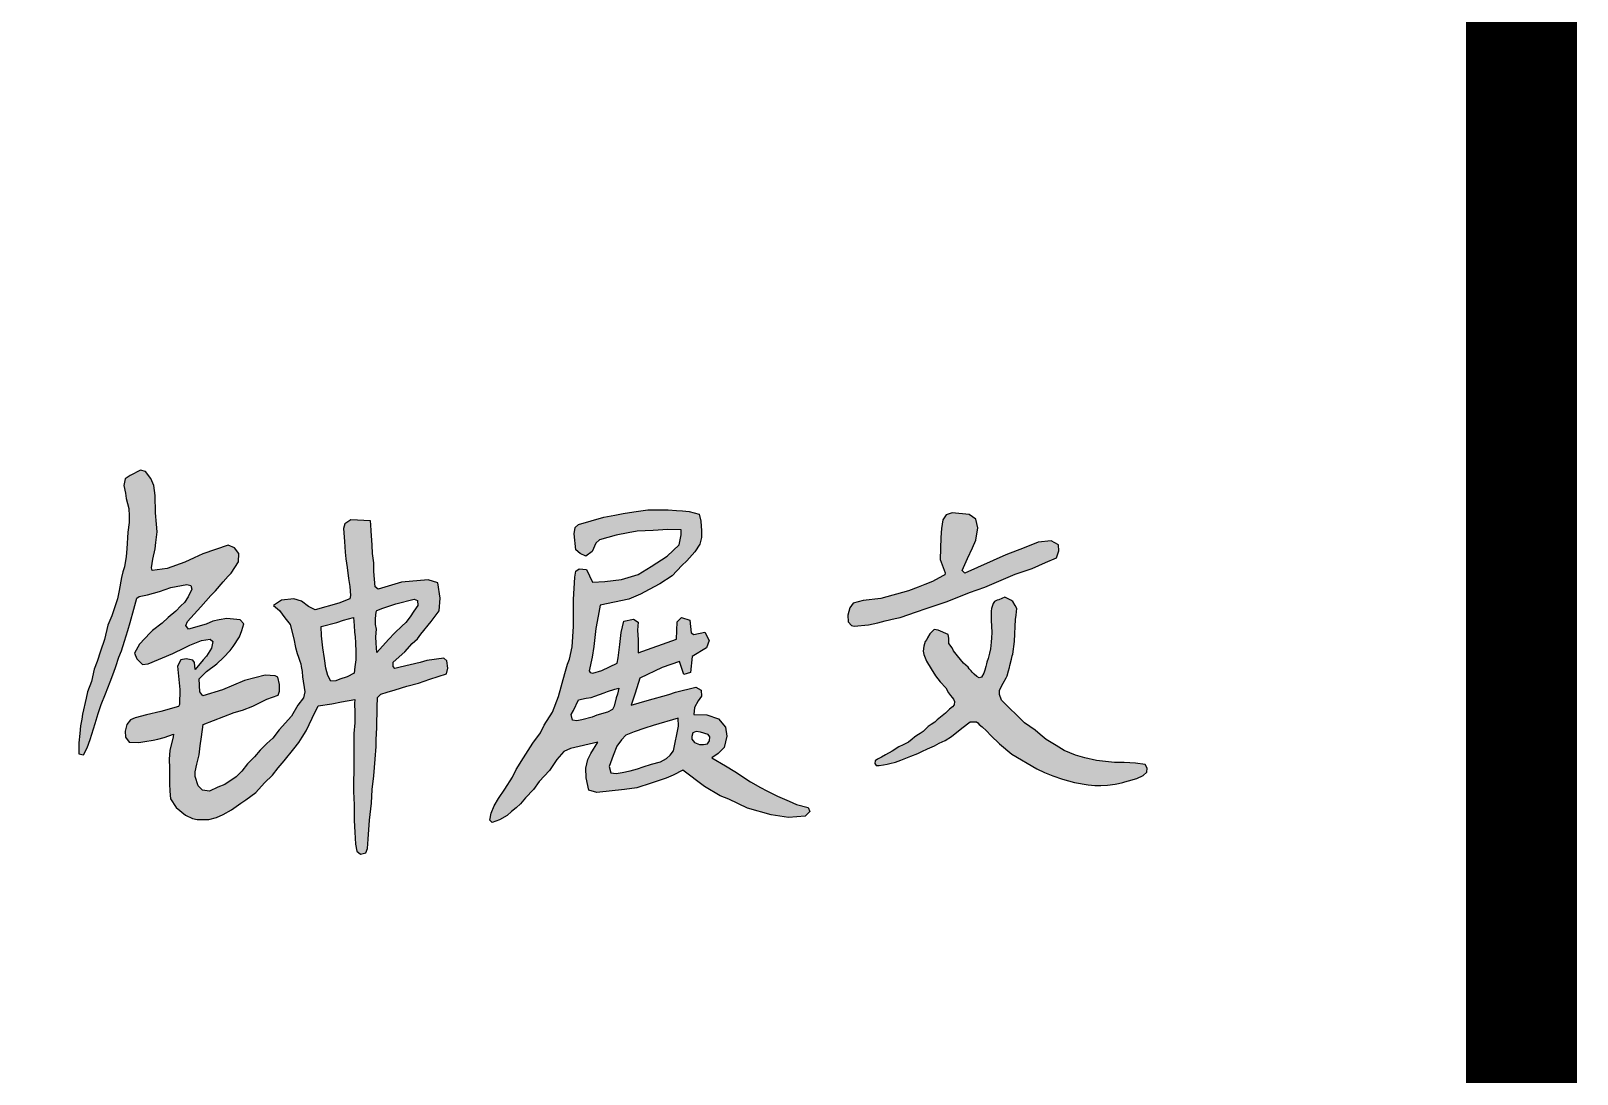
# Model space of a CAD drawing. Extents: x 2246048 to 2442613, y -66234 to 220766.
# Drawn here: x 2390972 to 2392363, y -47445 to -46507 of the extents above; entities that cross this region are included whole.
import ezdxf

# ---------------------------------------------------------------- set-up
doc = ezdxf.new("R2010")
doc.units = 0
doc.header["$LTSCALE"] = 1000
doc.header["$MEASUREMENT"] = 0
doc.layers.add('J-图框线', color=4, linetype='Continuous')
doc.layers.add('J-姓名', color=2, linetype='Continuous')

# ---------------------------------------------------------------- blocks, each defined once
blk = doc.blocks.new('32113213213')
at = {"layer": 'J-姓名'}
h = blk.add_hatch(color=256, dxfattribs=at)
h.paths.add_polyline_path([(436, -718.6), (441, -742.1), (445.2, -757.8), (449.2, -767.3), (451.9, -778), (454.8, -785.3), (455.9, -792.5), (458.2, -806.1), (459.7, -820.1), (465.9, -860), (462, -875.4), (447.2, -895.8), (430.2, -925.1), (397, -960.9), (380, -983.3), (364, -997.6), (346.8, -1014.9), (331.7, -1032.6), (313.2, -1052), (297.8, -1071), (282.3, -1086.4), (252.5, -1106.3), (233.4, -1113.6), (211.7, -1124.5), (192.6, -1122), (181.7, -1110), (173.6, -1085.5), (173.6, -1072.8), (178.1, -1052.9), (184.4, -1027.5), (187.2, -1004), (189.9, -979.5), (194.7, -946.7), (277, -915.2), (299.3, -908.3), (326.8, -897.9), (364, -879.6), (394.6, -868.7), (398.6, -858.4), (398.3, -840.4), (393.6, -820.4), (386.6, -817.4), (359.6, -815.6), (305, -829.6), (246.2, -854.9), (193.5, -870.6), (185.7, -859.8), (184.2, -824.9), (203.8, -805.6), (230.9, -785.1), (249.3, -768), (266.8, -749.5), (275.1, -739.2), (291.4, -713.7), (297.7, -696.4), (303.4, -678.4), (293.2, -668.4), (257.9, -664.9), (237.8, -668.1), (220.3, -672), (202.6, -679.4), (155.4, -693), (148.4, -683.3), (152.7, -672.1), (179.9, -643.2), (188.9, -633.6), (215.1, -603.3), (227.5, -591.2), (247.8, -566.6), (261, -552), (269.7, -544), (288.8, -513.2), (289.7, -491.5), (278.6, -475.8), (261.8, -469.5), (194.1, -492.3), (170.5, -502.8), (145.8, -514.2), (99.2, -531.3), (59.3, -536.9), (57.5, -529.5), (60.9, -506.6), (67.1, -478.6), (68.9, -461.8), (72, -433.5), (70.2, -413.4), (68.1, -383.3), (67, -336.9), (62.9, -310.6), (55.6, -291.6), (41.1, -273.3), (27.6, -269.1), (0.2, -283.1), (-13.4, -292.8), (-16.4, -309.9), (-11.8, -330.7), (-10, -345.2), (-3.7, -371.5), (-2.8, -391.4), (-2.8, -408.6), (-6.4, -434.9), (-8.2, -479.3), (-10, -499.2), (-14.5, -527.1), (-19.4, -540), (-23.1, -555.4), (-29.1, -589.8), (-33.7, -611.9), (-48.9, -657), (-59.1, -682.6), (-68.2, -720.7), (-79.1, -751.8), (-87.4, -779.4), (-95.4, -799.7), (-102.7, -832.3), (-113.2, -859.7), (-117.3, -876.7), (-126.4, -919.1), (-128.2, -932.9), (-132.3, -950.6), (-134.2, -970.4), (-136.1, -995.3), (-136.7, -1025), (-124.4, -1028), (-114.5, -1009.3), (-106.3, -986.5), (-92.8, -944.4), (-85.3, -917.3), (-77.4, -893.9), (-65.6, -865.2), (-52.8, -833.3), (-43.7, -807.5), (-38, -792.2), (-30.4, -767.9), (-23, -750.2), (-14.9, -725.1), (-5.8, -696.4), (0.1, -675.5), (9.9, -640), (18, -610.3), (24.2, -606.3), (46.4, -601.4), (78.1, -592.2), (108.8, -582), (151.6, -573.8), (161.6, -576.6), (164.7, -586.7), (154.9, -606.7), (144.9, -622.1), (134.9, -630.7), (122.3, -644.8), (101.3, -661.5), (85.1, -676.5), (59.7, -696.4), (53.3, -703.1), (24.8, -733.1), (11.8, -757.1), (18.4, -772.2), (33, -786.7), (47.8, -785.3), (113.5, -757.9), (145.4, -742.5), (159.6, -735.2), (190.5, -723.5), (213.8, -719.4), (220.2, -725.9), (217.2, -743.9), (203.4, -764.9), (194.6, -774.7), (173.3, -799.9), (171.5, -782), (167.2, -775.3), (149.4, -771.5), (135.3, -774.8), (126.1, -791.1), (132.4, -853.3), (131.9, -893.9), (128.8, -898.5), (82, -912.3), (43.8, -920.8), (13.4, -929.3), (0.7, -934.2), (-8.3, -946.5), (-12.9, -964.6), (-12, -980.9), (-2.2, -994.2), (23.4, -994.4), (39.7, -992), (61.5, -988.8), (73.8, -986), (90.5, -981.8), (115.9, -973), (115, -979.7), (105.9, -1015.9), (104.1, -1039.5), (105, -1063), (105, -1104.7), (105.9, -1124.6), (107.8, -1144.6), (122.8, -1167.8), (147.7, -1188.8), (165.9, -1196.9), (178.5, -1199.7), (210.2, -1200), (230.2, -1195), (248, -1186.2), (270.1, -1174.5), (295.5, -1156.3), (308.2, -1147.3), (335.4, -1128.2), (358.2, -1102.5), (379.6, -1081.9), (394.4, -1062), (410.8, -1043.8), (436.2, -1012.1), (449.3, -994.9), (458.3, -980.4), (469.5, -964.1), (485, -930.3), (500.9, -896.8), (537.9, -891.8), (563.3, -886.1), (599, -880.4), (598.4, -891.1), (598.5, -914.9), (599, -942.6), (596.6, -970.8), (596.3, -1006.2), (596, -1033.9), (596.4, -1071.3), (595.7, -1098.3), (595.4, -1125.5), (596.9, -1160.8), (597.2, -1202.5), (598.5, -1233.5), (600.8, -1266), (604.6, -1284.4), (613.8, -1292.4), (628.4, -1288.8), (632.3, -1277.6), (634.7, -1252.5), (638.4, -1201.8), (643.7, -1156.2), (644.7, -1119.7), (649.1, -1083.9), (653.1, -1039.3), (655.9, -1005.8), (655.9, -987.7), (657.7, -955.1), (658.6, -900.7), (659, -875), (668.1, -866.1), (684.8, -860.3), (706.4, -854.6), (737.5, -844.9), (768.6, -836.5), (798.4, -826), (842.8, -811.7), (846.5, -796.5), (843.7, -777), (836.4, -769.8), (791, -776.6), (772.8, -782), (719.8, -794.5), (705.9, -798.1), (700.8, -792.2), (701.4, -781), (732.2, -753.7), (752.1, -731.1), (765.7, -718.4), (774.9, -706.2), (802.7, -672.3), (823.9, -643.7), (826.6, -610.2), (820.3, -569.5), (794.5, -561.5), (723.2, -567.6), (661.1, -586.3), (653.2, -580.2), (649.9, -539.7), (649.5, -516.1), (646, -491.6), (645.3, -469.4), (642.7, -431.2), (641.7, -415.2), (640.8, -404.5), (588.6, -401.5), (572.2, -412.1), (568.3, -424.7), (571.5, -459.3), (572.7, -487.5), (574.9, -505.4), (578.5, -529), (581.7, -557.9), (585.4, -579.1), (587.4, -602.8), (585.6, -611.9), (556.4, -623.8), (493.3, -641.8), (475.5, -632.1), (457.1, -618.3), (436, -611.8), (403.1, -615.6), (382.2, -630.1), (398.6, -643.2), (412.8, -663.1), (426.8, -680.6)])
h.paths.add_polyline_path([(508.9, -685.5), (550.9, -675.3), (569, -669), (595.4, -661.6), (596.7, -683.5), (598.4, -700.6), (599.9, -713.1), (600.6, -728.9), (601.9, -753.5), (601.3, -774.3), (598.9, -793.6), (596.8, -809.9), (578.7, -819.5), (558.9, -825.8), (548.7, -830.3), (534.5, -831.6), (527, -816.7), (521.7, -796.8), (517.9, -770.8), (513.8, -742.8), (510.5, -710.4)], flags=16)
h.paths.add_polyline_path([(654.8, -713), (656.4, -692.5), (654.3, -680.7), (654, -665.8), (655.4, -646.9), (657.3, -643.5), (673.7, -637.3), (707.8, -625.4), (756.9, -612.9), (766.3, -616.3), (766.8, -629.7), (756.4, -645.3), (746.2, -660.2), (734.5, -674.7), (724.1, -684.6), (705.6, -702.7), (688.8, -720.3), (657.8, -755.4), (656, -730.2)], flags=16)
h = blk.add_hatch(color=256, dxfattribs=at)
h.paths.add_polyline_path([(1252.5, -628.9), (1329, -612.6), (1359.8, -600.1), (1383.2, -586.8), (1411.6, -572.4), (1444.6, -550.5), (1470.2, -523.3), (1483.5, -510.5), (1504.7, -486.5), (1518.6, -466.9), (1522.6, -448.6), (1522.6, -430.8), (1520.7, -405.4), (1516.1, -386.5), (1490, -379.5), (1472.2, -377.9), (1456.3, -376.5), (1434.1, -375.1), (1407.7, -375.1), (1379.8, -375.1), (1341.9, -380.7), (1314, -385.1), (1291.9, -389.5), (1262.7, -394.1), (1195.2, -414.1), (1186.4, -421.8), (1183.6, -438.6), (1188.2, -481.5), (1199.1, -490.9), (1214.3, -498.6), (1231.6, -485.7), (1241.2, -463.4), (1251.2, -454.7), (1295.2, -442.9), (1327.6, -436.1), (1351.6, -432.1), (1393.8, -430.4), (1433.1, -427.6), (1468.8, -428.5), (1468.4, -441.9), (1463.1, -468.3), (1431.1, -498), (1388.8, -525.8), (1353.7, -546.9), (1309.9, -560.8), (1264.7, -565.7), (1232.6, -567.7), (1216.3, -533.8), (1196.8, -532.4), (1187.4, -538.3), (1184.8, -554.4), (1181.3, -613.5), (1181.3, -686.2), (1178.1, -740.3), (1170.7, -772.5), (1165.4, -786.5), (1158.8, -811.2), (1141.2, -872.6), (1125.8, -914.1), (1103.7, -948.3), (1093.2, -969.5), (1073.1, -996.3), (1048.6, -1035.3), (1028.5, -1066.5), (1019.4, -1087.6), (998.6, -1119.4), (981.4, -1144.4), (970.4, -1163.5), (962.2, -1183.4), (958.8, -1202.1), (964.7, -1208.2), (984.7, -1200.7), (1004.9, -1188.9), (1016.7, -1178.6), (1028.9, -1169), (1040.3, -1158.1), (1053.3, -1142), (1075.4, -1120.4), (1090, -1098.4), (1117.4, -1069.5), (1137.5, -1039.7), (1155.7, -1019.1), (1173.8, -1010.7), (1246.1, -994), (1227.9, -1024.4), (1219.5, -1039.7), (1214.1, -1063.1), (1215.3, -1088.8), (1222, -1121.4), (1244, -1127.8), (1317.4, -1119.9), (1350.4, -1115.6), (1388.3, -1103.4), (1428.2, -1090.2), (1446.7, -1081.9), (1472.6, -1068.2), (1531, -1112.2), (1572.8, -1136.6), (1595.3, -1146.1), (1645, -1169.4), (1708.4, -1187.1), (1754.2, -1194.5), (1799.1, -1190.9), (1811.1, -1178.6), (1807, -1168.2), (1775.7, -1159.9), (1756, -1151.3), (1724.9, -1137.5), (1696.5, -1123.6), (1679.4, -1114.8), (1653.6, -1099.2), (1611.8, -1072), (1586.8, -1056.9), (1550.4, -1035.3), (1566.8, -1023.8), (1583.3, -1008.3), (1590.5, -977.9), (1586.4, -954), (1568, -932), (1536.8, -921.3), (1502.1, -920), (1504.2, -901.9), (1514, -883.8), (1522.9, -871.6), (1521.7, -855), (1507.2, -847.8), (1453.4, -860.4), (1435.6, -867.3), (1377.8, -883.1), (1335.2, -895.8), (1346.2, -863.4), (1357.9, -823.5), (1417.5, -795.1), (1463.6, -779.1), (1475.2, -814.1), (1493.2, -808.1), (1497.4, -765.7), (1536.3, -742.9), (1543.2, -722.9), (1531.8, -701.3), (1502.1, -707.1), (1495.2, -702.5), (1491.1, -668.6), (1469.2, -662.1), (1457.4, -673.7), (1455.7, -719.4), (1353.9, -756.3), (1353.9, -721.1), (1351.9, -696), (1353.5, -673.9), (1341.3, -666.1), (1315.3, -671.6), (1308.7, -702.2), (1305.1, -733.8), (1300.7, -769.5), (1297.9, -783.3), (1256.7, -802.7), (1232.9, -809.7), (1226.2, -808.3), (1222.9, -803.6), (1231.3, -767.1), (1235.6, -739.5), (1241.2, -691.4), (1247.2, -658.5)])
h.paths.add_polyline_path([(1292.1, -852.4), (1302.2, -850.1), (1298.5, -866), (1295.5, -875.4), (1289.5, -897.7), (1285.3, -906.8), (1271.9, -914.4), (1243.6, -922.3), (1231.3, -927.4), (1203.9, -934.6), (1190.8, -937.3), (1179.1, -935.3), (1175.7, -920.1), (1181.9, -909.8), (1195, -881.2), (1215.7, -877), (1228.2, -874.7), (1238.5, -871.7), (1250.9, -866.9), (1263.1, -862.2), (1272.2, -858.9)], flags=16)
h.paths.add_polyline_path([(1371.7, -956.2), (1394.2, -949.7), (1460.5, -930), (1461.5, -951), (1448.1, -1017.3), (1439.3, -1028.3), (1429.3, -1037.6), (1413.6, -1046.7), (1389, -1052.8), (1367.5, -1059.4), (1352.3, -1064.8), (1332.6, -1070.7), (1311, -1074.4), (1295.1, -1077.4), (1281.4, -1075.9), (1276.6, -1058.7), (1287.5, -1029.5), (1297.1, -1004.2), (1309.3, -987.3), (1320.8, -975.2), (1343.3, -966.5)], flags=16)
h.paths.add_polyline_path([(1499.8, -968.8), (1508.2, -965.9), (1520.3, -967.2), (1540.4, -973.8), (1544.6, -979.9), (1543.8, -990.2), (1538.2, -998.6), (1528.1, -1000), (1516.9, -1000.3), (1504, -995.2), (1496.9, -985.9), (1496.9, -979.1)], flags=16)
h = blk.add_hatch(color=256, dxfattribs=at)
h.paths.add_polyline_path([(2000.5, -611), (1953.5, -616.6), (1926.9, -624), (1917.8, -635.9), (1912.2, -655.4), (1913.8, -673.8), (1922, -683.2), (1929.4, -685), (1967.6, -681.4), (1992.1, -676), (2012.1, -671), (2038.5, -664.4), (2051.6, -661.5), (2095.4, -647), (2121, -638), (2175, -620.1), (2204, -608.7), (2236.7, -595.6), (2277.7, -581.1), (2308.8, -568), (2358.7, -546.8), (2403.9, -531.5), (2439, -515.3), (2468.6, -502.5), (2475, -484.4), (2473.5, -467.9), (2454.6, -457.4), (2419.3, -460.9), (2382.4, -476.5), (2333.3, -494.7), (2224.3, -543.5), (2217.5, -536.2), (2231.4, -505), (2245.1, -475.9), (2254, -455.5), (2258.9, -423), (2254, -399.5), (2235.8, -387.8), (2190.2, -382.6), (2174.5, -388.2), (2165.9, -401.8), (2162.4, -425.1), (2160.3, -448.5), (2159, -507.1), (2163.6, -521.6), (2171.9, -542.5), (2170.8, -548.3), (2165.7, -550.7), (2138.2, -565.7), (2117.7, -573.5), (2100.3, -581.3), (2074.3, -590.4)])
h.paths.add_polyline_path([(2123.4, -720.7), (2118.5, -725.8), (2115, -738), (2113.6, -751.3), (2115.2, -760.8), (2121.9, -778), (2134.3, -798.4), (2146.2, -817.5), (2158.9, -833.4), (2173.4, -849.5), (2180.9, -862.3), (2186.3, -869.9), (2190.7, -875), (2193.7, -879.4), (2197, -885.9), (2196.2, -894.3), (2191.4, -899.5), (2183.4, -906), (2172.8, -916.5), (2150.3, -934.2), (2144.3, -940.6), (2135, -947), (2126.6, -952), (2113.1, -965.7), (2105.4, -970.8), (2096.8, -976.2), (2090.1, -980.5), (2083.8, -985.5), (2074.1, -993.5), (2060.4, -1000.7), (2048.8, -1006), (2030.8, -1018), (2013.2, -1028), (2002.4, -1034), (1991.5, -1039.1), (1985.3, -1043.5), (1984.7, -1050.7), (1987.7, -1055.9), (1995.7, -1055.8), (2007.9, -1054.6), (2017.3, -1052.1), (2024.2, -1051), (2039.6, -1047.3), (2053.5, -1042), (2080.6, -1031.5), (2098.9, -1024), (2109.8, -1019), (2124.8, -1011.9), (2143.4, -1004.1), (2155.7, -997), (2172, -989.8), (2188.4, -979.1), (2216.7, -956.8), (2238.3, -939.5), (2250.7, -939.9), (2255.5, -939.7), (2258.7, -942.8), (2262.2, -947.3), (2270.2, -953.2), (2282.2, -963.4), (2293.4, -975.8), (2317.1, -998.5), (2349.8, -1025.9), (2415.8, -1064.9), (2436.8, -1075.1), (2458.6, -1083.6), (2484.8, -1092.4), (2516.5, -1101.2), (2552.7, -1107.2), (2570.3, -1109.2), (2586.6, -1109.5), (2604.4, -1108.5), (2624.7, -1105.6), (2634.1, -1103.7), (2645.3, -1101.3), (2650.7, -1099.6), (2660.4, -1097.2), (2682.9, -1090.4), (2699.2, -1083.1), (2709.3, -1073.6), (2709.8, -1063.6), (2704.8, -1053.8), (2679.5, -1049.9), (2648.6, -1048.2), (2623.4, -1048.2), (2575.2, -1042.4), (2543.7, -1035.4), (2519.4, -1028.8), (2488.6, -1016.3), (2467.4, -1002.9), (2441, -986.7), (2425, -973.9), (2411.3, -962.2), (2383.6, -942.4), (2322.3, -881.8), (2317.1, -866.9), (2317.1, -856.6), (2320.8, -846.7), (2326.5, -836.4), (2334.7, -822.4), (2337.2, -817.2), (2341, -804.2), (2343.4, -794.9), (2344.5, -789.3), (2348.7, -773.2), (2350.5, -764.3), (2352.2, -759.6), (2356.5, -725.6), (2357.9, -705), (2358.3, -686), (2358.9, -667.5), (2361.3, -655.8), (2362.7, -637.4), (2358.8, -630.2), (2352.1, -619.6), (2346.6, -615.6), (2331.2, -607.4), (2315.2, -614.9), (2310.1, -615.6), (2303.2, -619.3), (2300.1, -624.4), (2297.7, -629.9), (2295.5, -637.7), (2294.3, -644.6), (2294.6, -660.3), (2294.3, -668.5), (2296, -701.8), (2295.1, -716.4), (2294.7, -727.5), (2292.7, -744.9), (2289.7, -757), (2286.1, -770.8), (2282.8, -780.5), (2281.8, -785.5), (2280.6, -792.3), (2277.2, -802.5), (2275, -809.8), (2268.9, -820.8), (2262.3, -822.4), (2255.9, -819), (2249.1, -812.9), (2244.2, -807.3), (2241.1, -803.5), (2236, -798.4), (2232.9, -794.3), (2220.8, -783.4), (2212.9, -773.6), (2205, -764.2), (2194.4, -750.5), (2190.6, -742.8), (2181.6, -730.8), (2181.6, -716.7), (2179.7, -707.1), (2153.2, -695.3), (2142.5, -694.1), (2131, -705.7), (2124.5, -715.8)])
for points in [[(-13.4, -292.8), (-16.4, -309.9), (-11.8, -330.7), (-10, -345.2), (-3.7, -371.5), (-2.8, -391.4), (-2.8, -408.6), (-6.4, -434.9), (-8.2, -479.3), (-10, -499.2), (-14.5, -527.1), (-14.5, -527.1), (-19.4, -540), (-23.1, -555.4), (-29.1, -589.8), (-33.7, -611.9), (-48.9, -657), (-59.1, -682.6), (-68.2, -720.7), (-79.1, -751.8), (-87.4, -779.4), (-95.4, -799.7), (-102.7, -832.3), (-113.2, -859.7), (-117.3, -876.7), (-126.4, -919.1), (-128.2, -932.9), (-132.3, -950.6), (-134.2, -970.4), (-134.2, -970.4), (-136.1, -995.3), (-136.7, -1025), (-136.7, -1025), (-124.4, -1028), (-114.5, -1009.3), (-114.5, -1009.3), (-114.5, -1009.3), (-106.3, -986.5), (-92.8, -944.4), (-92.8, -944.4), (-85.3, -917.3), (-77.4, -893.9), (-77.4, -893.9), (-65.6, -865.2), (-52.8, -833.3), (-43.7, -807.5), (-38, -792.2), (-30.4, -767.9), (-23, -750.2), (-14.9, -725.1), (-5.8, -696.4), (0.1, -675.5), (9.9, -640), (18, -610.3), (24.2, -606.3), (46.4, -601.4), (78.1, -592.2), (78.1, -592.2), (108.8, -582), (151.6, -573.8), (151.6, -573.8), (161.6, -576.6), (161.6, -576.6), (164.7, -586.7), (164.7, -586.7), (154.9, -606.7), (144.9, -622.1), (134.9, -630.7), (122.3, -644.8), (122.3, -644.8), (101.3, -661.5), (101.3, -661.5), (85.1, -676.5), (59.7, -696.4), (53.3, -703.1), (53.3, -703.1), (24.8, -733.1), (11.8, -757.1), (11.8, -757.1), (11.8, -757.1), (18.4, -772.2), (18.4, -772.2), (33, -786.7), (33, -786.7), (47.8, -785.3), (113.5, -757.9), (113.5, -757.9), (145.4, -742.5), (159.6, -735.2), (190.5, -723.5), (213.8, -719.4), (213.8, -719.4), (213.8, -719.4), (213.8, -719.4), (220.2, -725.9), (217.2, -743.9), (203.4, -764.9), (194.6, -774.7), (173.3, -799.9), (173.3, -799.9), (171.5, -782), (171.5, -782), (167.2, -775.3), (149.4, -771.5), (149.4, -771.5), (149.4, -771.5), (135.3, -774.8), (135.3, -774.8), (126.1, -791.1), (132.4, -853.3), (132.4, -853.3), (131.9, -893.9), (128.8, -898.5), (128.8, -898.5), (82, -912.3), (43.8, -920.8), (13.4, -929.3), (0.7, -934.2), (-8.3, -946.5), (-12.9, -964.6), (-12, -980.9), (-12, -980.9), (-2.2, -994.2), (23.4, -994.4), (39.7, -992), (39.7, -992), (61.5, -988.8), (73.8, -986), (90.5, -981.8), (115.9, -973), (115.9, -973), (115, -979.7), (105.9, -1015.9), (104.1, -1039.5), (105, -1063), (105, -1104.7), (105.9, -1124.6), (105.9, -1124.6), (107.8, -1144.6), (107.8, -1144.6), (107.8, -1144.6), (122.8, -1167.8), (122.8, -1167.8), (147.7, -1188.8), (165.9, -1196.9), (178.5, -1199.7), (178.5, -1199.7), (210.2, -1200), (230.2, -1195), (248, -1186.2), (248, -1186.2), (270.1, -1174.5), (270.1, -1174.5), (295.5, -1156.3), (308.2, -1147.3), (335.4, -1128.2), (335.4, -1128.2), (358.2, -1102.5), (379.6, -1081.9), (394.4, -1062), (410.8, -1043.8), (410.8, -1043.8), (436.2, -1012.1), (449.3, -994.9), (458.3, -980.4), (469.5, -964.1), (469.5, -964.1), (485, -930.3), (500.9, -896.8), (537.9, -891.8), (563.3, -886.1), (563.3, -886.1), (599, -880.4), (598.4, -891.1), (598.5, -914.9), (599, -942.6), (596.6, -970.8), (596.3, -1006.2), (596, -1033.9), (596.4, -1071.3), (595.7, -1098.3), (595.4, -1125.5), (596.9, -1160.8), (597.2, -1202.5), (598.5, -1233.5), (600.8, -1266), (600.8, -1266), (604.6, -1284.4), (604.6, -1284.4), (613.8, -1292.4), (628.4, -1288.8), (632.3, -1277.6), (634.7, -1252.5), (638.4, -1201.8), (643.7, -1156.2), (644.7, -1119.7), (649.1, -1083.9), (653.1, -1039.3), (655.9, -1005.8), (655.9, -987.7), (657.7, -955.1), (658.6, -900.7), (658.6, -900.7), (659, -875), (668.1, -866.1), (684.8, -860.3), (706.4, -854.6), (737.5, -844.9), (768.6, -836.5), (798.4, -826), (842.8, -811.7), (846.5, -796.5), (843.7, -777), (836.4, -769.8), (791, -776.6), (772.8, -782), (719.8, -794.5), (705.9, -798.1), (700.8, -792.2), (700.8, -792.2), (701.4, -781), (732.2, -753.7), (732.2, -753.7), (752.1, -731.1), (765.7, -718.4), (774.9, -706.2), (802.7, -672.3), (823.9, -643.7), (826.6, -610.2), (820.3, -569.5), (820.3, -569.5), (794.5, -561.5), (723.2, -567.6), (661.1, -586.3), (653.2, -580.2), (653.2, -580.2), (649.9, -539.7), (649.5, -516.1), (646, -491.6), (645.3, -469.4), (642.7, -431.2), (642.7, -431.2), (641.7, -415.2), (640.8, -404.5), (588.6, -401.5), (572.2, -412.1), (568.3, -424.7), (571.5, -459.3), (571.5, -459.3), (572.7, -487.5), (574.9, -505.4), (578.5, -529), (578.5, -529), (581.7, -557.9), (585.4, -579.1), (587.4, -602.8), (587.4, -602.8), (585.6, -611.9), (556.4, -623.8), (493.3, -641.8), (493.3, -641.8), (475.5, -632.1), (457.1, -618.3), (436, -611.8), (403.1, -615.6), (382.2, -630.1), (398.6, -643.2), (412.8, -663.1), (426.8, -680.6), (436, -718.6), (441, -742.1), (445.2, -757.8), (449.2, -767.3), (451.9, -778), (454.8, -785.3), (455.9, -792.5), (458.2, -806.1), (458.2, -806.1), (459.7, -820.1), (465.9, -860), (462, -875.4), (447.2, -895.8), (430.2, -925.1), (430.2, -925.1), (397, -960.9), (397, -960.9), (380, -983.3), (364, -997.6), (346.8, -1014.9), (331.7, -1032.6), (313.2, -1052), (297.8, -1071), (282.3, -1086.4), (252.5, -1106.3), (233.4, -1113.6), (211.7, -1124.5), (192.6, -1122), (181.7, -1110), (181.7, -1110), (173.6, -1085.5), (173.6, -1072.8), (173.6, -1072.8), (178.1, -1052.9), (184.4, -1027.5), (187.2, -1004), (189.9, -979.5), (194.7, -946.7), (194.7, -946.7), (277, -915.2), (299.3, -908.3), (326.8, -897.9), (364, -879.6), (394.6, -868.7), (398.6, -858.4), (398.3, -840.4), (398.3, -840.4), (393.6, -820.4), (386.6, -817.4), (359.6, -815.6), (305, -829.6), (305, -829.6), (246.2, -854.9), (193.5, -870.6), (185.7, -859.8), (185.7, -859.8), (185.7, -859.8), (184.2, -824.9), (184.2, -824.9), (203.8, -805.6), (230.9, -785.1), (249.3, -768), (266.8, -749.5), (275.1, -739.2), (291.4, -713.7), (297.7, -696.4), (303.4, -678.4), (293.2, -668.4), (257.9, -664.9), (237.8, -668.1), (220.3, -672), (202.6, -679.4), (202.6, -679.4), (155.4, -693), (148.4, -683.3), (152.7, -672.1), (152.7, -672.1), (179.9, -643.2), (188.9, -633.6), (215.1, -603.3), (227.5, -591.2), (247.8, -566.6), (247.8, -566.6), (261, -552), (269.7, -544), (269.7, -544), (288.8, -513.2), (289.7, -491.5), (278.6, -475.8), (261.8, -469.5), (261.8, -469.5), (261.8, -469.5), (194.1, -492.3), (170.5, -502.8), (145.8, -514.2), (99.2, -531.3), (99.2, -531.3), (59.3, -536.9), (57.5, -529.5), (60.9, -506.6), (67.1, -478.6), (68.9, -461.8), (72, -433.5), (70.2, -413.4), (68.1, -383.3), (68.1, -383.3), (67, -336.9), (62.9, -310.6), (55.6, -291.6), (55.6, -291.6), (41.1, -273.3), (27.6, -269.1), (0.2, -283.1), (-13.4, -292.8)], [(1295.2, -442.9), (1251.2, -454.7), (1241.2, -463.4), (1231.6, -485.7), (1214.3, -498.6), (1199.1, -490.9), (1199.1, -490.9), (1188.2, -481.5), (1183.6, -438.6), (1183.6, -438.6), (1186.4, -421.8), (1186.4, -421.8), (1195.2, -414.1), (1195.2, -414.1), (1262.7, -394.1), (1291.9, -389.5), (1314, -385.1), (1314, -385.1), (1341.9, -380.7), (1341.9, -380.7), (1341.9, -380.7), (1379.8, -375.1), (1407.7, -375.1), (1434.1, -375.1), (1456.3, -376.5), (1472.2, -377.9), (1490, -379.5), (1490, -379.5), (1516.1, -386.5), (1516.1, -386.5), (1520.7, -405.4), (1520.7, -405.4), (1522.6, -430.8), (1522.6, -430.8), (1522.6, -448.6), (1518.6, -466.9), (1518.6, -466.9), (1504.7, -486.5), (1504.7, -486.5), (1483.5, -510.5), (1470.2, -523.3), (1444.6, -550.5), (1411.6, -572.4), (1383.2, -586.8), (1383.2, -586.8), (1359.8, -600.1), (1329, -612.6), (1329, -612.6), (1252.5, -628.9), (1252.5, -628.9), (1247.2, -658.5), (1241.2, -691.4), (1235.6, -739.5), (1231.3, -767.1), (1222.9, -803.6), (1222.9, -803.6), (1226.2, -808.3), (1226.2, -808.3), (1232.9, -809.7), (1232.9, -809.7), (1256.7, -802.7), (1256.7, -802.7), (1297.9, -783.3), (1300.7, -769.5), (1305.1, -733.8), (1308.7, -702.2), (1315.3, -671.6), (1341.3, -666.1), (1353.5, -673.9), (1351.9, -696), (1353.9, -721.1), (1353.9, -756.3), (1353.9, -756.3), (1455.7, -719.4), (1457.4, -673.7), (1457.4, -673.7), (1469.2, -662.1), (1469.2, -662.1), (1491.1, -668.6), (1491.1, -668.6), (1495.2, -702.5), (1502.1, -707.1), (1502.1, -707.1), (1531.8, -701.3), (1531.8, -701.3), (1543.2, -722.9), (1536.3, -742.9), (1497.4, -765.7), (1493.2, -808.1), (1475.2, -814.1), (1463.6, -779.1), (1417.5, -795.1), (1357.9, -823.5), (1357.9, -823.5), (1346.2, -863.4), (1346.2, -863.4), (1335.2, -895.8), (1335.2, -895.8), (1377.8, -883.1), (1377.8, -883.1), (1435.6, -867.3), (1453.4, -860.4), (1507.2, -847.8), (1521.7, -855), (1522.9, -871.6), (1522.9, -871.6), (1514, -883.8), (1514, -883.8), (1504.2, -901.9), (1502.1, -920), (1502.1, -920), (1536.8, -921.3), (1536.8, -921.3), (1568, -932), (1586.4, -954), (1586.4, -954), (1590.5, -977.9), (1583.3, -1008.3), (1566.8, -1023.8), (1566.8, -1023.8), (1550.4, -1035.3), (1586.8, -1056.9), (1586.8, -1056.9), (1611.8, -1072), (1653.6, -1099.2), (1653.6, -1099.2), (1679.4, -1114.8), (1696.5, -1123.6), (1724.9, -1137.5), (1724.9, -1137.5), (1756, -1151.3), (1756, -1151.3), (1775.7, -1159.9), (1775.7, -1159.9), (1807, -1168.2), (1811.1, -1178.6), (1811.1, -1178.6), (1799.1, -1190.9), (1754.2, -1194.5), (1708.4, -1187.1), (1645, -1169.4), (1595.3, -1146.1), (1572.8, -1136.6), (1531, -1112.2), (1472.6, -1068.2), (1472.6, -1068.2), (1472.6, -1068.2), (1446.7, -1081.9), (1428.2, -1090.2), (1388.3, -1103.4), (1350.4, -1115.6), (1317.4, -1119.9), (1244, -1127.8), (1222, -1121.4), (1215.3, -1088.8), (1215.3, -1088.8), (1214.1, -1063.1), (1219.5, -1039.7), (1219.5, -1039.7), (1227.9, -1024.4), (1246.1, -994), (1246.1, -994), (1173.8, -1010.7), (1173.8, -1010.7), (1155.7, -1019.1), (1155.7, -1019.1), (1137.5, -1039.7), (1137.5, -1039.7), (1117.4, -1069.5), (1117.4, -1069.5), (1090, -1098.4), (1075.4, -1120.4), (1053.3, -1142), (1040.3, -1158.1), (1028.9, -1169), (1016.7, -1178.6), (1016.7, -1178.6), (1004.9, -1188.9), (984.7, -1200.7), (964.7, -1208.2), (958.8, -1202.1), (962.2, -1183.4), (970.4, -1163.5), (981.4, -1144.4), (998.6, -1119.4), (998.6, -1119.4), (1019.4, -1087.6), (1028.5, -1066.5), (1048.6, -1035.3), (1048.6, -1035.3), (1073.1, -996.3), (1073.1, -996.3), (1093.2, -969.5), (1103.7, -948.3), (1125.8, -914.1), (1141.2, -872.6), (1141.2, -872.6), (1158.8, -811.2), (1165.4, -786.5), (1170.7, -772.5), (1178.1, -740.3), (1181.3, -686.2), (1181.3, -613.5), (1184.8, -554.4), (1184.8, -554.4), (1187.4, -538.3), (1187.4, -538.3), (1187.4, -538.3), (1196.8, -532.4), (1196.8, -532.4), (1216.3, -533.8), (1216.3, -533.8), (1232.6, -567.7), (1232.6, -567.7), (1264.7, -565.7), (1309.9, -560.8), (1309.9, -560.8), (1353.7, -546.9), (1388.8, -525.8), (1388.8, -525.8), (1431.1, -498), (1463.1, -468.3), (1463.1, -468.3), (1468.4, -441.9), (1468.4, -441.9), (1468.8, -428.5), (1433.1, -427.6), (1433.1, -427.6), (1393.8, -430.4), (1351.6, -432.1), (1327.6, -436.1), (1327.6, -436.1), (1327.6, -436.1)], [(2174.5, -388.2), (2165.9, -401.8), (2162.4, -425.1), (2162.4, -425.1), (2160.3, -448.5), (2159, -507.1), (2159, -507.1), (2159, -507.1), (2163.6, -521.6), (2171.9, -542.5), (2171.9, -542.5), (2170.8, -548.3), (2165.7, -550.7), (2138.2, -565.7), (2117.7, -573.5), (2100.3, -581.3), (2074.3, -590.4), (2074.3, -590.4), (2000.5, -611), (2000.5, -611), (2000.5, -611), (1953.5, -616.6), (1953.5, -616.6), (1926.9, -624), (1926.9, -624), (1926.9, -624), (1917.8, -635.9), (1917.8, -635.9), (1912.2, -655.4), (1913.8, -673.8), (1913.8, -673.8), (1922, -683.2), (1929.4, -685), (1967.6, -681.4), (1992.1, -676), (1992.1, -676), (2012.1, -671), (2038.5, -664.4), (2051.6, -661.5), (2095.4, -647), (2095.4, -647), (2121, -638), (2175, -620.1), (2175, -620.1), (2204, -608.7), (2204, -608.7), (2236.7, -595.6), (2277.7, -581.1), (2308.8, -568), (2308.8, -568), (2358.7, -546.8), (2403.9, -531.5), (2403.9, -531.5), (2439, -515.3), (2468.6, -502.5), (2468.6, -502.5), (2475, -484.4), (2473.5, -467.9), (2454.6, -457.4), (2454.6, -457.4), (2419.3, -460.9), (2419.3, -460.9), (2382.4, -476.5), (2333.3, -494.7), (2333.3, -494.7), (2224.3, -543.5), (2224.3, -543.5), (2217.5, -536.2), (2217.5, -536.2), (2231.4, -505), (2245.1, -475.9), (2254, -455.5), (2254, -455.5), (2258.9, -423), (2254, -399.5), (2235.8, -387.8), (2190.2, -382.6), (2174.5, -388.2)], [(657.3, -643.5), (673.7, -637.3), (707.8, -625.4), (756.9, -612.9), (766.3, -616.3), (766.3, -616.3), (766.8, -629.7), (756.4, -645.3), (746.2, -660.2), (734.5, -674.7), (724.1, -684.6), (705.6, -702.7), (688.8, -720.3), (657.8, -755.4), (657.8, -755.4), (656, -730.2), (654.8, -713), (654.8, -713), (656.4, -692.5), (654.3, -680.7), (654, -665.8), (654, -665.8), (655.4, -646.9)], [(2181.6, -716.7), (2179.7, -707.1), (2153.2, -695.3), (2142.5, -694.1), (2131, -705.7), (2131, -705.7), (2124.5, -715.8), (2123.4, -720.7), (2118.5, -725.8), (2118.5, -725.8), (2115, -738), (2113.6, -751.3), (2115.2, -760.8), (2121.9, -778), (2134.3, -798.4), (2146.2, -817.5), (2158.9, -833.4), (2173.4, -849.5), (2180.9, -862.3), (2186.3, -869.9), (2190.7, -875), (2193.7, -879.4), (2197, -885.9), (2196.2, -894.3), (2191.4, -899.5), (2183.4, -906), (2172.8, -916.5), (2150.3, -934.2), (2144.3, -940.6), (2135, -947), (2126.6, -952), (2113.1, -965.7), (2105.4, -970.8), (2096.8, -976.2), (2090.1, -980.5), (2083.8, -985.5), (2074.1, -993.5), (2060.4, -1000.7), (2048.8, -1006), (2030.8, -1018), (2030.8, -1018), (2013.2, -1028), (2002.4, -1034), (1991.5, -1039.1), (1985.3, -1043.5), (1984.7, -1050.7), (1984.7, -1050.7), (1987.7, -1055.9), (1995.7, -1055.8), (2007.9, -1054.6), (2017.3, -1052.1), (2024.2, -1051), (2039.6, -1047.3), (2053.5, -1042), (2080.6, -1031.5), (2098.9, -1024), (2109.8, -1019), (2124.8, -1011.9), (2143.4, -1004.1), (2155.7, -997), (2172, -989.8), (2188.4, -979.1), (2216.7, -956.8), (2238.3, -939.5), (2250.7, -939.9), (2255.5, -939.7), (2258.7, -942.8), (2262.2, -947.3), (2270.2, -953.2), (2282.2, -963.4), (2293.4, -975.8), (2317.1, -998.5), (2349.8, -1025.9), (2415.8, -1064.9), (2415.8, -1064.9), (2415.8, -1064.9), (2415.8, -1064.9), (2415.8, -1064.9), (2415.8, -1064.9), (2436.8, -1075.1), (2458.6, -1083.6), (2484.8, -1092.4), (2516.5, -1101.2), (2552.7, -1107.2), (2570.3, -1109.2), (2586.6, -1109.5), (2604.4, -1108.5), (2624.7, -1105.6), (2634.1, -1103.7), (2645.3, -1101.3), (2650.7, -1099.6), (2660.4, -1097.2), (2682.9, -1090.4), (2699.2, -1083.1), (2709.3, -1073.6), (2709.8, -1063.6), (2704.8, -1053.8), (2704.8, -1053.8), (2679.5, -1049.9), (2648.6, -1048.2), (2623.4, -1048.2), (2575.2, -1042.4), (2543.7, -1035.4), (2519.4, -1028.8), (2488.6, -1016.3), (2467.4, -1002.9), (2441, -986.7), (2425, -973.9), (2411.3, -962.2), (2383.6, -942.4), (2322.3, -881.8), (2317.1, -866.9), (2317.1, -856.6), (2320.8, -846.7), (2326.5, -836.4), (2334.7, -822.4), (2337.2, -817.2), (2341, -804.2), (2343.4, -794.9), (2344.5, -789.3), (2348.7, -773.2), (2350.5, -764.3), (2352.2, -759.6), (2356.5, -725.6), (2357.9, -705), (2358.3, -686), (2358.9, -667.5), (2361.3, -655.8), (2362.7, -637.4), (2358.8, -630.2), (2352.1, -619.6), (2346.6, -615.6), (2331.2, -607.4), (2331.2, -607.4), (2331.2, -607.4), (2315.2, -614.9), (2310.1, -615.6), (2303.2, -619.3), (2300.1, -624.4), (2297.7, -629.9), (2295.5, -637.7), (2294.3, -644.6), (2294.6, -660.3), (2294.3, -668.5), (2296, -701.8), (2295.1, -716.4), (2294.7, -727.5), (2292.7, -744.9), (2289.7, -757), (2286.1, -770.8), (2282.8, -780.5), (2281.8, -785.5), (2280.6, -792.3), (2277.2, -802.5), (2275, -809.8), (2275, -809.8), (2268.9, -820.8), (2262.3, -822.4), (2255.9, -819), (2249.1, -812.9), (2244.2, -807.3), (2241.1, -803.5), (2241.1, -803.5), (2236, -798.4), (2232.9, -794.3), (2220.8, -783.4), (2212.9, -773.6), (2212.9, -773.6), (2205, -764.2), (2194.4, -750.5), (2190.6, -742.8), (2181.6, -730.8)], [(534.5, -831.6), (527, -816.7), (521.7, -796.8), (517.9, -770.8), (513.8, -742.8), (510.5, -710.4), (508.9, -685.5), (550.9, -675.3), (569, -669), (595.4, -661.6), (595.4, -661.6), (596.7, -683.5), (598.4, -700.6), (599.9, -713.1), (600.6, -728.9), (601.9, -753.5), (601.3, -774.3), (598.9, -793.6), (596.8, -809.9), (578.7, -819.5), (578.7, -819.5), (558.9, -825.8), (548.7, -830.3)], [(1203.9, -934.6), (1190.8, -937.3), (1190.8, -937.3), (1179.1, -935.3), (1179.1, -935.3), (1179.1, -935.3), (1175.7, -920.1), (1175.7, -920.1), (1181.9, -909.8), (1181.9, -909.8), (1195, -881.2), (1195, -881.2), (1195, -881.2), (1215.7, -877), (1228.2, -874.7), (1238.5, -871.7), (1250.9, -866.9), (1263.1, -862.2), (1263.1, -862.2), (1272.2, -858.9), (1272.2, -858.9), (1292.1, -852.4), (1292.1, -852.4), (1302.2, -850.1), (1302.2, -850.1), (1298.5, -866), (1295.5, -875.4), (1295.5, -875.4), (1289.5, -897.7), (1285.3, -906.8), (1271.9, -914.4), (1271.9, -914.4), (1243.6, -922.3), (1231.3, -927.4), (1203.9, -934.6), (1203.9, -934.6)], [(1394.2, -949.7), (1371.7, -956.2), (1371.7, -956.2), (1343.3, -966.5), (1320.8, -975.2), (1309.3, -987.3), (1309.3, -987.3), (1297.1, -1004.2), (1297.1, -1004.2), (1297.1, -1004.2), (1287.5, -1029.5), (1287.5, -1029.5), (1287.5, -1029.5), (1276.6, -1058.7), (1281.4, -1075.9), (1281.4, -1075.9), (1281.4, -1075.9), (1295.1, -1077.4), (1311, -1074.4), (1332.6, -1070.7), (1332.6, -1070.7), (1352.3, -1064.8), (1352.3, -1064.8), (1367.5, -1059.4), (1367.5, -1059.4), (1389, -1052.8), (1389, -1052.8), (1413.6, -1046.7), (1413.6, -1046.7), (1429.3, -1037.6), (1429.3, -1037.6), (1439.3, -1028.3), (1439.3, -1028.3), (1448.1, -1017.3), (1448.1, -1017.3), (1448.1, -1017.3), (1461.5, -951), (1461.5, -951), (1461.5, -951), (1460.5, -930), (1460.5, -930), (1460.5, -930), (1460.5, -930)], [(1496.9, -979.1), (1496.9, -985.9), (1504, -995.2), (1504, -995.2), (1516.9, -1000.3), (1528.1, -1000), (1538.2, -998.6), (1543.8, -990.2), (1543.8, -990.2), (1544.6, -979.9), (1544.6, -979.9), (1540.4, -973.8), (1520.3, -967.2), (1508.2, -965.9), (1508.2, -965.9), (1499.8, -968.8)]]:
    blk.add_lwpolyline(points, close=True, dxfattribs=at)
blk = doc.blocks.new('A$C5B595F1B')
at = {"layer": 'J-姓名', "xscale": 0.3375, "yscale": 0.3375, "zscale": 0.3375}
blk.add_blockref('32113213213', (-1251.3, 18423.4), dxfattribs=at)

msp = doc.modelspace()

# ---------------------------------------------------------------- linework, layer by layer
at = {"layer": 'J-图框线', "const_width": 100}
msp.add_lwpolyline([(2276912.576, -65234.208), (2392312.576, -65234.208), (2392312.576, 16865.792), (2276912.576, 16865.792)], close=True, dxfattribs=at)

# ---------------------------------------------------------------- block references
at = {"layer": 'J-图框线'}
msp.add_blockref('A$C5B595F1B', (2392312.576, -65234.208), dxfattribs=at)

doc.saveas('drawing.dxf')
